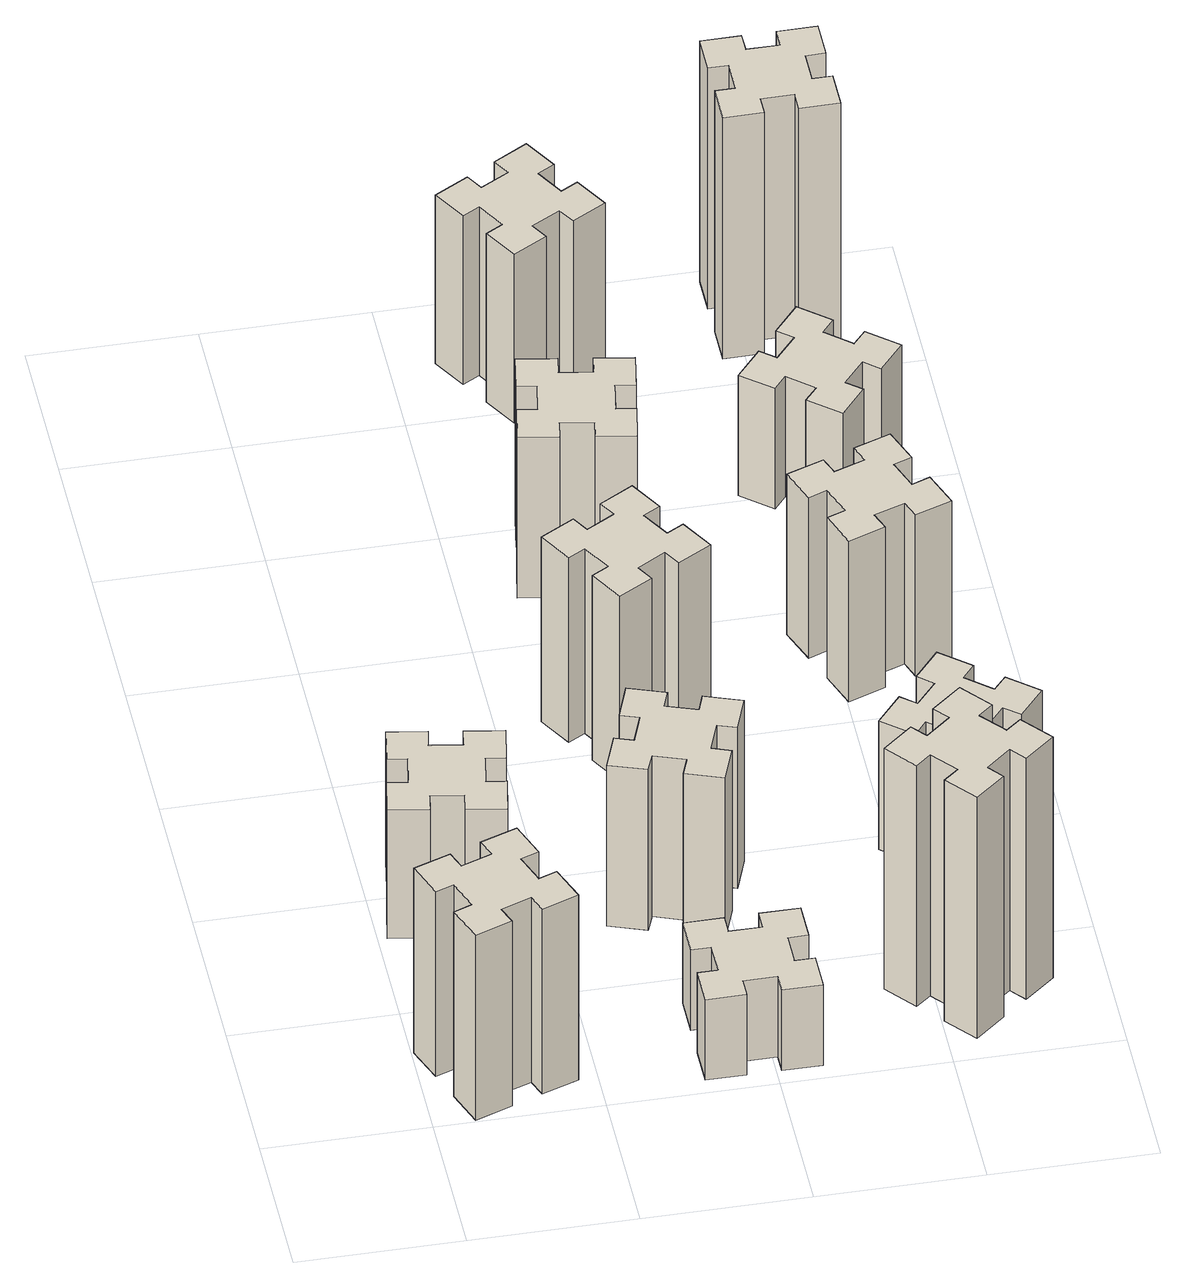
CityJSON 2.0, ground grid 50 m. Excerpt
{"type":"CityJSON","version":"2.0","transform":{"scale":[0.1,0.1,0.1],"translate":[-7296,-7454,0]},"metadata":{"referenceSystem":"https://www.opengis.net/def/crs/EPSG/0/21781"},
"CityObjects":{
"building1":{"type":"Building","attributes":{"class":"1000","function":"1000","usage":"1000","yearOfConstruction":2016,"roofType":"1000","measuredHeight":69,"storeysAboveGround":30,"storeysBelowGround":0},"geometry":[{"type":"Solid","lod":"1","boundaries":[[[[0,1,2,3,4,5,6,7,8,9,10,11,12,13,14,15,16,17,18,19]],[[17,16,20,21]],[[16,15,22,20]],[[15,14,23,22]],[[14,13,24,23]],[[13,12,25,24]],[[12,11,26,25]],[[11,10,27,26]],[[10,9,28,27]],[[9,8,29,28]],[[8,7,30,29]],[[7,6,31,30]],[[6,5,32,31]],[[5,4,33,32]],[[4,3,34,33]],[[3,2,35,34]],[[2,1,36,35]],[[1,0,37,36]],[[0,19,38,37]],[[19,18,39,38]],[[18,17,21,39]],[[24,25,26,27,28,29,30,31,32,33,34,35,36,37,38,39,21,20,22,23]]]]}]},
"building2":{"type":"Building","attributes":{"class":"1000","function":"1000","usage":"1000","yearOfConstruction":2016,"roofType":"1000","measuredHeight":48,"storeysAboveGround":30,"storeysBelowGround":0},"geometry":[{"type":"Solid","lod":"1","boundaries":[[[[40,41,42,43,44,45,46,47,48,49,50,51,52,53,54,55,56,57,58,59]],[[57,56,60,61]],[[56,55,62,60]],[[55,54,63,62]],[[54,53,64,63]],[[53,52,65,64]],[[52,51,66,65]],[[51,50,67,66]],[[50,49,68,67]],[[49,48,69,68]],[[48,47,70,69]],[[47,46,71,70]],[[46,45,72,71]],[[45,44,73,72]],[[44,43,74,73]],[[43,42,75,74]],[[42,41,76,75]],[[41,40,77,76]],[[40,59,78,77]],[[59,58,79,78]],[[58,57,61,79]],[[64,65,66,67,68,69,70,71,72,73,74,75,76,77,78,79,61,60,62,63]]]]}]},
"building3":{"type":"Building","attributes":{"class":"1000","function":"1000","usage":"1000","yearOfConstruction":2016,"roofType":"1000","measuredHeight":30,"storeysAboveGround":30,"storeysBelowGround":0},"geometry":[{"type":"Solid","lod":"1","boundaries":[[[[80,81,82,83,84,85,86,87,88,89,90,91,92,93,94,95,96,97,98,99]],[[97,96,100,101]],[[96,95,102,100]],[[95,94,103,102]],[[94,93,104,103]],[[93,92,105,104]],[[92,91,106,105]],[[91,90,107,106]],[[90,89,108,107]],[[89,88,109,108]],[[88,87,110,109]],[[87,86,111,110]],[[86,85,112,111]],[[85,84,113,112]],[[84,83,114,113]],[[83,82,115,114]],[[82,81,116,115]],[[81,80,117,116]],[[80,99,118,117]],[[99,98,119,118]],[[98,97,101,119]],[[104,105,106,107,108,109,110,111,112,113,114,115,116,117,118,119,101,100,102,103]]]]}]},
"building4":{"type":"Building","attributes":{"class":"1000","function":"1000","usage":"1000","yearOfConstruction":2016,"roofType":"1000","measuredHeight":60,"storeysAboveGround":30,"storeysBelowGround":0},"geometry":[{"type":"Solid","lod":"1","boundaries":[[[[120,121,122,123,124,125,126,127,128,129,130,131,132,133,134,135,136,137,138,139]],[[137,136,140,141]],[[136,135,142,140]],[[135,134,143,142]],[[134,133,144,143]],[[133,132,145,144]],[[132,131,146,145]],[[131,130,147,146]],[[130,129,148,147]],[[129,128,149,148]],[[128,127,150,149]],[[127,126,151,150]],[[126,125,152,151]],[[125,124,153,152]],[[124,123,154,153]],[[123,122,155,154]],[[122,121,156,155]],[[121,120,157,156]],[[120,139,158,157]],[[139,138,159,158]],[[138,137,141,159]],[[144,145,146,147,148,149,150,151,152,153,154,155,156,157,158,159,141,140,142,143]]]]}]},
"building5":{"type":"Building","attributes":{"class":"1000","function":"1000","usage":"1000","yearOfConstruction":2016,"roofType":"1000","measuredHeight":69,"storeysAboveGround":30,"storeysBelowGround":0},"geometry":[{"type":"Solid","lod":"1","boundaries":[[[[160,161,162,163,164,165,166,167,168,169,170,171,172,173,174,175,176,177,178,179]],[[177,176,180,181]],[[176,175,182,180]],[[175,174,183,182]],[[174,173,184,183]],[[173,172,185,184]],[[172,171,186,185]],[[171,170,187,186]],[[170,169,188,187]],[[169,168,189,188]],[[168,167,190,189]],[[167,166,191,190]],[[166,165,192,191]],[[165,164,193,192]],[[164,163,194,193]],[[163,162,195,194]],[[162,161,196,195]],[[161,160,197,196]],[[160,179,198,197]],[[179,178,199,198]],[[178,177,181,199]],[[184,185,186,187,188,189,190,191,192,193,194,195,196,197,198,199,181,180,182,183]]]]}]},
"building6":{"type":"Building","attributes":{"class":"1000","function":"1000","usage":"1000","yearOfConstruction":2016,"roofType":"1000","measuredHeight":60,"storeysAboveGround":30,"storeysBelowGround":0},"geometry":[{"type":"Solid","lod":"1","boundaries":[[[[200,201,202,203,204,205,206,207,208,209,210,211,212,213,214,215,216,217,218,219]],[[217,216,220,221]],[[216,215,222,220]],[[215,214,223,222]],[[214,213,224,223]],[[213,212,225,224]],[[212,211,226,225]],[[211,210,227,226]],[[210,209,228,227]],[[209,208,229,228]],[[208,207,230,229]],[[207,206,231,230]],[[206,205,232,231]],[[205,204,233,232]],[[204,203,234,233]],[[203,202,235,234]],[[202,201,236,235]],[[201,200,237,236]],[[200,219,238,237]],[[219,218,239,238]],[[218,217,221,239]],[[224,225,226,227,228,229,230,231,232,233,234,235,236,237,238,239,221,220,222,223]]]]}]},
"building7":{"type":"Building","attributes":{"class":"1000","function":"1000","usage":"1000","yearOfConstruction":2016,"roofType":"1000","measuredHeight":90,"storeysAboveGround":30,"storeysBelowGround":0},"geometry":[{"type":"Solid","lod":"1","boundaries":[[[[240,241,242,243,244,245,246,247,248,249,250,251,252,253,254,255,256,257,258,259]],[[257,256,260,261]],[[256,255,262,260]],[[255,254,263,262]],[[254,253,264,263]],[[253,252,265,264]],[[252,251,266,265]],[[251,250,267,266]],[[250,249,268,267]],[[249,248,269,268]],[[248,247,270,269]],[[247,246,271,270]],[[246,245,272,271]],[[245,244,273,272]],[[244,243,274,273]],[[243,242,275,274]],[[242,241,276,275]],[[241,240,277,276]],[[240,259,278,277]],[[259,258,279,278]],[[258,257,261,279]],[[264,265,266,267,268,269,270,271,272,273,274,275,276,277,278,279,261,260,262,263]]]]}]},
"building8":{"type":"Building","attributes":{"class":"1000","function":"1000","usage":"1000","yearOfConstruction":2016,"roofType":"1000","measuredHeight":63,"storeysAboveGround":30,"storeysBelowGround":0},"geometry":[{"type":"Solid","lod":"1","boundaries":[[[[280,281,282,283,284,285,286,287,288,289,290,291,292,293,294,295,296,297,298,299]],[[297,296,300,301]],[[296,295,302,300]],[[295,294,303,302]],[[294,293,304,303]],[[293,292,305,304]],[[292,291,306,305]],[[291,290,307,306]],[[290,289,308,307]],[[289,288,309,308]],[[288,287,310,309]],[[287,286,311,310]],[[286,285,312,311]],[[285,284,313,312]],[[284,283,314,313]],[[283,282,315,314]],[[282,281,316,315]],[[281,280,317,316]],[[280,299,318,317]],[[299,298,319,318]],[[298,297,301,319]],[[304,305,306,307,308,309,310,311,312,313,314,315,316,317,318,319,301,300,302,303]]]]}]},
"building9":{"type":"Building","attributes":{"class":"1000","function":"1000","usage":"1000","yearOfConstruction":2016,"roofType":"1000","measuredHeight":48,"storeysAboveGround":30,"storeysBelowGround":0},"geometry":[{"type":"Solid","lod":"1","boundaries":[[[[320,321,322,323,324,325,326,327,328,329,330,331,332,333,334,335,336,337,338,339]],[[337,336,340,341]],[[336,335,342,340]],[[335,334,343,342]],[[334,333,344,343]],[[333,332,345,344]],[[332,331,346,345]],[[331,330,347,346]],[[330,329,348,347]],[[329,328,349,348]],[[328,327,350,349]],[[327,326,351,350]],[[326,325,352,351]],[[325,324,353,352]],[[324,323,354,353]],[[323,322,355,354]],[[322,321,356,355]],[[321,320,357,356]],[[320,339,358,357]],[[339,338,359,358]],[[338,337,341,359]],[[344,345,346,347,348,349,350,351,352,353,354,355,356,357,358,359,341,340,342,343]]]]}]},
"building10":{"type":"Building","attributes":{"class":"1000","function":"1000","usage":"1000","yearOfConstruction":2016,"roofType":"1000","measuredHeight":60,"storeysAboveGround":30,"storeysBelowGround":0},"geometry":[{"type":"Solid","lod":"1","boundaries":[[[[360,361,362,363,364,365,366,367,368,369,370,371,372,373,374,375,376,377,378,379]],[[377,376,380,381]],[[376,375,382,380]],[[375,374,383,382]],[[374,373,384,383]],[[373,372,385,384]],[[372,371,386,385]],[[371,370,387,386]],[[370,369,388,387]],[[369,368,389,388]],[[368,367,390,389]],[[367,366,391,390]],[[366,365,392,391]],[[365,364,393,392]],[[364,363,394,393]],[[363,362,395,394]],[[362,361,396,395]],[[361,360,397,396]],[[360,379,398,397]],[[379,378,399,398]],[[378,377,381,399]],[[384,385,386,387,388,389,390,391,392,393,394,395,396,397,398,399,381,380,382,383]]]]}]},
"building11":{"type":"Building","attributes":{"class":"1000","function":"1000","usage":"1000","yearOfConstruction":2016,"roofType":"1000","measuredHeight":45,"storeysAboveGround":30,"storeysBelowGround":0},"geometry":[{"type":"Solid","lod":"1","boundaries":[[[[400,401,402,403,404,405,406,407,408,409,410,411,412,413,414,415,416,417,418,419]],[[417,416,420,421]],[[416,415,422,420]],[[415,414,423,422]],[[414,413,424,423]],[[413,412,425,424]],[[412,411,426,425]],[[411,410,427,426]],[[410,409,428,427]],[[409,408,429,428]],[[408,407,430,429]],[[407,406,431,430]],[[406,405,432,431]],[[405,404,433,432]],[[404,403,434,433]],[[403,402,435,434]],[[402,401,436,435]],[[401,400,437,436]],[[400,419,438,437]],[[419,418,439,438]],[[418,417,421,439]],[[424,425,426,427,428,429,430,431,432,433,434,435,436,437,438,439,421,420,422,423]]]]}]},
"building12":{"type":"Building","attributes":{"class":"1000","function":"1000","usage":"1000","yearOfConstruction":2016,"roofType":"1000","measuredHeight":90,"storeysAboveGround":30,"storeysBelowGround":0},"geometry":[{"type":"Solid","lod":"1","boundaries":[[[[440,441,442,443,444,445,446,447,448,449,450,451,452,453,454,455,456,457,458,459]],[[457,456,460,461]],[[456,455,462,460]],[[455,454,463,462]],[[454,453,464,463]],[[453,452,465,464]],[[452,451,466,465]],[[451,450,467,466]],[[450,449,468,467]],[[449,448,469,468]],[[448,447,470,469]],[[447,446,471,470]],[[446,445,472,471]],[[445,444,473,472]],[[444,443,474,473]],[[443,442,475,474]],[[442,441,476,475]],[[441,440,477,476]],[[440,459,478,477]],[[459,458,479,478]],[[458,457,461,479]],[[464,465,466,467,468,469,470,471,472,473,474,475,476,477,478,479,461,460,462,463]]]]}]}
},
"vertices":[
[235,346,0],[141,312,0],[120,368,0],[7,327,0],[49,214,0],[105,235,0],[139,141,0],[83,120,0],[124,7,0],[237,49,0],[216,105,0],[310,139,0],[330,83,0],[443,124,0],[402,237,0],[346,216,0],[312,310,0],[368,330,0],[327,443,0],[214,402,0],[312,310,690],[368,330,690],[346,216,690],[402,237,690],[443,124,690],[330,83,690],[310,139,690],[216,105,690],[237,49,690],[124,7,690],[83,120,690],[139,141,690],[105,235,690],[49,214,690],[7,327,690],[120,368,690],[141,312,690],[235,346,690],[214,402,690],[327,443,690],
[325,897,0],[342,995,0],[401,985,0],[422,1103,0],[304,1124,0],[294,1065,0],[195,1082,0],[206,1141,0],[87,1162,0],[67,1044,0],[126,1034,0],[108,935,0],[49,946,0],[28,827,0],[147,807,0],[157,866,0],[255,848,0],[245,789,0],[363,768,0],[384,887,0],[255,848,480],[245,789,480],[157,866,480],[147,807,480],[28,827,480],[49,946,480],[108,935,480],[126,1034,480],[67,1044,480],[87,1162,480],[206,1141,480],[195,1082,480],[294,1065,480],[304,1124,480],[422,1103,480],[401,985,480],[342,995,480],[325,897,480],[384,887,480],[363,768,480],
[855,275,0],[855,175,0],[795,175,0],[795,55,0],[915,55,0],[915,115,0],[1015,115,0],[1015,55,0],[1135,55,0],[1135,175,0],[1075,175,0],[1075,275,0],[1135,275,0],[1135,395,0],[1015,395,0],[1015,335,0],[915,335,0],[915,395,0],[795,395,0],[795,275,0],[915,335,300],[915,395,300],[1015,335,300],[1015,395,300],[1135,395,300],[1135,275,300],[1075,275,300],[1075,175,300],[1135,175,300],[1135,55,300],[1015,55,300],[1015,115,300],[915,115,300],[915,55,300],[795,55,300],[795,175,300],[855,175,300],[855,275,300],[795,275,300],[795,395,300],
[952,781,0],[986,875,0],[1042,854,0],[1083,967,0],[970,1008,0],[950,952,0],[856,986,0],[877,1042,0],[764,1083,0],[723,970,0],[779,950,0],[745,856,0],[689,877,0],[647,764,0],[760,723,0],[781,779,0],[875,745,0],[854,689,0],[967,647,0],[1008,760,0],[875,745,600],[854,689,600],[781,779,600],[760,723,600],[647,764,600],[689,877,600],[745,856,600],[779,950,600],[723,970,600],[764,1083,600],[877,1042,600],[856,986,600],[950,952,600],[970,1008,600],[1083,967,600],[1042,854,600],[986,875,600],[952,781,600],[1008,760,600],[967,647,600],
[745,1594,0],[795,1507,0],[743,1477,0],[803,1373,0],[907,1433,0],[877,1485,0],[964,1535,0],[994,1483,0],[1098,1543,0],[1038,1647,0],[986,1617,0],[936,1704,0],[988,1734,0],[928,1838,0],[824,1778,0],[854,1726,0],[767,1676,0],[737,1728,0],[633,1668,0],[693,1564,0],[767,1676,690],[737,1728,690],[854,1726,690],[824,1778,690],[928,1838,690],[988,1734,690],[936,1704,690],[986,1617,690],[1038,1647,690],[1098,1543,690],[994,1483,690],[964,1535,690],[877,1485,690],[907,1433,690],[803,1373,690],[743,1477,690],[795,1507,690],[745,1594,690],[693,1564,690],[633,1668,690],
[766,2414,0],[748,2315,0],[689,2326,0],[668,2207,0],[787,2187,0],[797,2246,0],[895,2228,0],[885,2169,0],[1003,2148,0],[1024,2267,0],[965,2277,0],[982,2375,0],[1041,2365,0],[1062,2483,0],[944,2504,0],[934,2445,0],[835,2462,0],[846,2521,0],[727,2542,0],[707,2424,0],[835,2462,600],[846,2521,600],[934,2445,600],[944,2504,600],[1062,2483,600],[1041,2365,600],[982,2375,600],[965,2277,600],[1024,2267,600],[1003,2148,600],[885,2169,600],[895,2228,600],[797,2246,600],[787,2187,600],[668,2207,600],[689,2326,600],[748,2315,600],[766,2414,600],[707,2424,600],[727,2542,600],
[1638,209,0],[1714,273,0],[1753,227,0],[1845,304,0],[1768,396,0],[1722,358,0],[1657,434,0],[1703,473,0],[1626,565,0],[1534,488,0],[1573,442,0],[1496,377,0],[1458,423,0],[1366,346,0],[1443,254,0],[1489,293,0],[1553,216,0],[1507,178,0],[1584,86,0],[1676,163,0],[1553,216,900],[1507,178,900],[1489,293,900],[1443,254,900],[1366,346,900],[1458,423,900],[1496,377,900],[1573,442,900],[1534,488,900],[1626,565,900],[1703,473,900],[1657,434,900],[1722,358,900],[1768,396,900],[1845,304,900],[1753,227,900],[1714,273,900],[1638,209,900],[1676,163,900],[1584,86,900],
[986,3197,0],[936,3284,0],[988,3314,0],[928,3418,0],[824,3358,0],[854,3306,0],[767,3256,0],[737,3308,0],[633,3248,0],[693,3144,0],[745,3174,0],[795,3087,0],[743,3057,0],[803,2953,0],[907,3013,0],[877,3065,0],[964,3115,0],[994,3063,0],[1098,3123,0],[1038,3227,0],[964,3115,630],[994,3063,630],[877,3065,630],[907,3013,630],[803,2953,630],[743,3057,630],[795,3087,630],[745,3174,630],[693,3144,630],[633,3248,630],[737,3308,630],[767,3256,630],[854,3306,630],[824,3358,630],[928,3418,630],[988,3314,630],[936,3284,630],[986,3197,630],[1038,3227,630],[1098,3123,630],
[1757,856,0],[1822,933,0],[1868,894,0],[1945,986,0],[1853,1063,0],[1814,1017,0],[1738,1082,0],[1776,1128,0],[1684,1205,0],[1607,1113,0],[1653,1074,0],[1589,998,0],[1543,1036,0],[1466,944,0],[1558,867,0],[1596,913,0],[1673,849,0],[1634,803,0],[1726,726,0],[1803,818,0],[1673,849,480],[1634,803,480],[1596,913,480],[1558,867,480],[1466,944,480],[1543,1036,480],[1589,998,480],[1653,1074,480],[1607,1113,480],[1684,1205,480],[1776,1128,480],[1738,1082,480],[1814,1017,480],[1853,1063,480],[1945,986,480],[1868,894,480],[1822,933,480],[1757,856,480],[1803,818,480],[1726,726,480],
[1485,1815,0],[1519,1721,0],[1463,1700,0],[1504,1587,0],[1617,1629,0],[1596,1685,0],[1690,1719,0],[1710,1663,0],[1823,1704,0],[1782,1817,0],[1726,1796,0],[1692,1890,0],[1748,1910,0],[1707,2023,0],[1594,1982,0],[1615,1926,0],[1521,1892,0],[1500,1948,0],[1387,1907,0],[1429,1794,0],[1521,1892,600],[1500,1948,600],[1615,1926,600],[1594,1982,600],[1707,2023,600],[1748,1910,600],[1692,1890,600],[1726,1796,600],[1782,1817,600],[1823,1704,600],[1710,1663,600],[1690,1719,600],[1596,1685,600],[1617,1629,600],[1504,1587,600],[1463,1700,600],[1519,1721,600],[1485,1815,600],[1429,1794,600],[1387,1907,600],
[1714,2597,0],[1638,2662,0],[1676,2708,0],[1584,2785,0],[1507,2693,0],[1553,2654,0],[1489,2578,0],[1443,2616,0],[1366,2524,0],[1458,2447,0],[1496,2493,0],[1573,2429,0],[1534,2383,0],[1626,2306,0],[1703,2398,0],[1657,2436,0],[1722,2513,0],[1768,2474,0],[1845,2566,0],[1753,2643,0],[1722,2513,450],[1768,2474,450],[1657,2436,450],[1703,2398,450],[1626,2306,450],[1534,2383,450],[1573,2429,450],[1496,2493,450],[1458,2447,450],[1366,2524,450],[1443,2616,450],[1489,2578,450],[1553,2654,450],[1507,2693,450],[1584,2785,450],[1676,2708,450],[1638,2662,450],[1714,2597,450],[1753,2643,450],[1845,2566,450],
[1555,3175,0],[1655,3175,0],[1655,3115,0],[1775,3115,0],[1775,3235,0],[1715,3235,0],[1715,3335,0],[1775,3335,0],[1775,3455,0],[1655,3455,0],[1655,3395,0],[1555,3395,0],[1555,3455,0],[1435,3455,0],[1435,3335,0],[1495,3335,0],[1495,3235,0],[1435,3235,0],[1435,3115,0],[1555,3115,0],[1495,3235,900],[1435,3235,900],[1495,3335,900],[1435,3335,900],[1435,3455,900],[1555,3455,900],[1555,3395,900],[1655,3395,900],[1655,3455,900],[1775,3455,900],[1775,3335,900],[1715,3335,900],[1715,3235,900],[1775,3235,900],[1775,3115,900],[1655,3115,900],[1655,3175,900],[1555,3175,900],[1555,3115,900],[1435,3115,900]
]}
